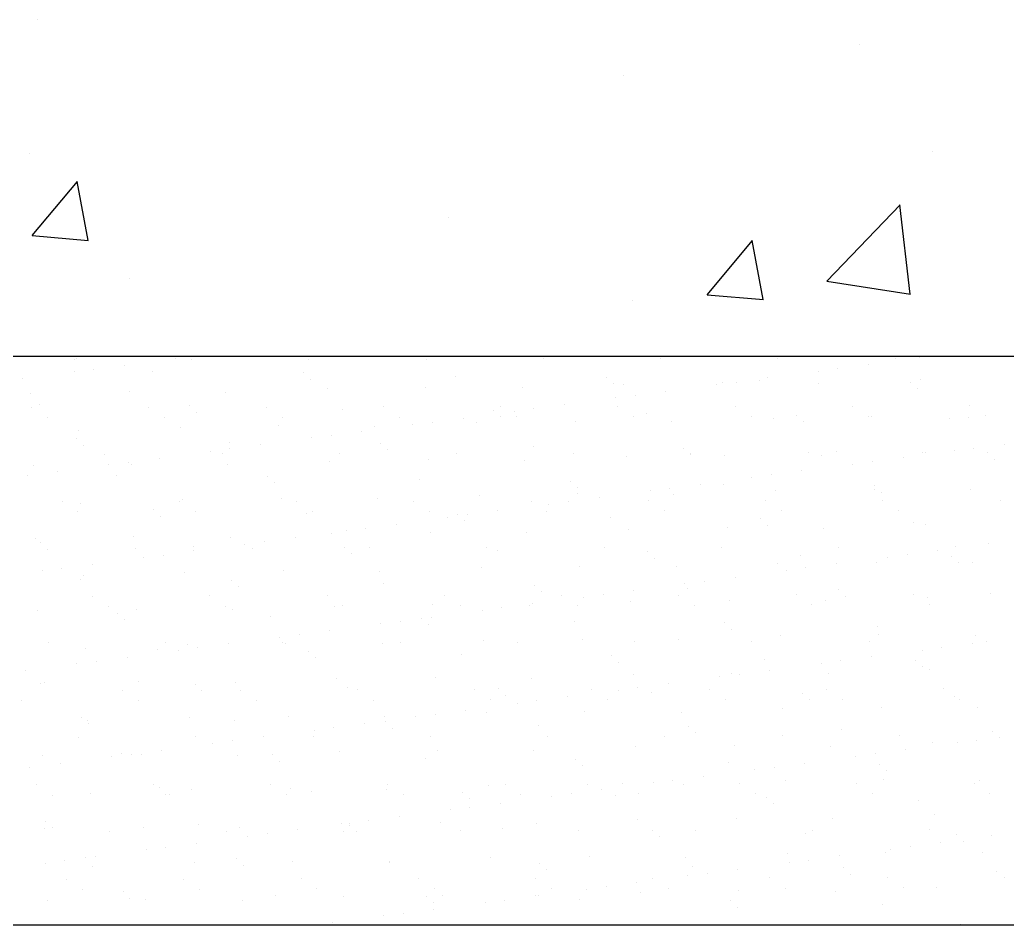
# Model space of a CAD drawing. Header units: metres. Extents: x 516 to 666, y 54 to 108.
# Drawn here: x 596.1239 to 596.3427, y 86.8352 to 87.0359 of the extents above; entities that cross this region are included whole.
import ezdxf

# ---------------------------------------------------------------- set-up
doc = ezdxf.new("R2010")
doc.units = ezdxf.units.M
doc.header["$LTSCALE"] = 30
doc.header["$MEASUREMENT"] = 0
doc.layers.get('0').update_dxf_attribs({"linetype": 'CONTINUOUS'})

msp = doc.modelspace()

# ---------------------------------------------------------------- linework, layer by layer
for p, q in [((596.12774, 87.0359), (596.12774, 87.0359)), ((596.31002, 87.03049), (596.31002, 87.03049)), ((596.25779, 87.02361), (596.25779, 87.02361)), ((596.12604, 87.00627), (596.12604, 87.00627)), ((596.32609, 87.00674), (596.32609, 87.00674)), ((596.12658, 86.98806), (596.13663, 87.00005)), ((596.13901, 86.98698), (596.1366, 87.00005)), ((596.30272, 86.97796), (596.31897, 86.9949)), ((596.32124, 86.97509), (596.31893, 86.9949)), ((596.21898, 86.99205), (596.21898, 86.99205)), ((596.12658, 86.98806), (596.13905, 86.98697)), ((596.27621, 86.97497), (596.28627, 86.98696)), ((596.28865, 86.97388), (596.28623, 86.98696)), ((596.14822, 86.97845), (596.14822, 86.97845)), ((596.30272, 86.97796), (596.32127, 86.97508)), ((596.25958, 86.97374), (596.25958, 86.97374)), ((596.27621, 86.97497), (596.28868, 86.97388)), ((595.9055, 86.96133), (596.98572, 86.96133)), ((596.13596, 86.96055), (596.13596, 86.96055)), ((596.13635, 86.9609), (596.13635, 86.9609)), ((596.15838, 86.96085), (596.15838, 86.96085)), ((596.16195, 86.96059), (596.16195, 86.96059)), ((596.18794, 86.96064), (596.18794, 86.96064)), ((596.21392, 86.96069), (596.21392, 86.96069)), ((596.23991, 86.96073), (596.23991, 86.96073)), ((596.2659, 86.96078), (596.2659, 86.96078)), ((596.29189, 86.96083), (596.29189, 86.96083)), ((596.31787, 86.96088), (596.31787, 86.96088)), ((596.32331, 86.96096), (596.32331, 86.96096)), ((596.13591, 86.95789), (596.13591, 86.95789)), ((596.14026, 86.95847), (596.14026, 86.95847)), ((596.14704, 86.95936), (596.14704, 86.95936)), ((596.15327, 86.95793), (596.15327, 86.95793)), ((596.18666, 86.95764), (596.18666, 86.95764)), ((596.30084, 86.958), (596.30084, 86.958)), ((596.30519, 86.95857), (596.30519, 86.95857)), ((596.31197, 86.95947), (596.31197, 86.95947)), ((596.12458, 86.9564), (596.12458, 86.9564)), ((596.1882, 86.95623), (596.1882, 86.95623)), ((596.22054, 86.95691), (596.22054, 86.95691)), ((596.25394, 86.95662), (596.25394, 86.95662)), ((596.27958, 86.95543), (596.27958, 86.95543)), ((596.28273, 86.95562), (596.28273, 86.95562)), ((596.28782, 86.95588), (596.28782, 86.95588)), ((596.28951, 86.95651), (596.28951, 86.95651)), ((596.32121, 86.95559), (596.32121, 86.95559)), ((596.32347, 86.95614), (596.32347, 86.95614)), ((596.12628, 86.95318), (596.12628, 86.95318)), ((596.14813, 86.95345), (596.14813, 86.95345)), ((596.16947, 86.95335), (596.16947, 86.95335)), ((596.19201, 86.95416), (596.19201, 86.95416)), ((596.21386, 86.95444), (596.21386, 86.95444)), ((596.2352, 86.95434), (596.2352, 86.95434)), ((596.25547, 86.95521), (596.25547, 86.95521)), ((596.25774, 86.95515), (596.25774, 86.95515)), ((596.26705, 86.95355), (596.26705, 86.95355)), ((596.27838, 86.95504), (596.27838, 86.95504)), ((596.30093, 86.95533), (596.30093, 86.95533)), ((596.32275, 86.95418), (596.32275, 86.95418)), ((596.25592, 86.95209), (596.25592, 86.95209)), ((596.26026, 86.95266), (596.26026, 86.95266)), ((596.12652, 86.94996), (596.12652, 86.94996)), ((596.12818, 86.95061), (596.12818, 86.95061)), ((596.1525, 86.95001), (596.1525, 86.95001)), ((596.16158, 86.95032), (596.16158, 86.95032)), ((596.16311, 86.94891), (596.16311, 86.94891)), ((596.17849, 86.95006), (596.17849, 86.95006)), ((596.19546, 86.94958), (596.19546, 86.94958)), ((596.20448, 86.9501), (596.20448, 86.9501)), ((596.22885, 86.94929), (596.22885, 86.94929)), ((596.23046, 86.95015), (596.23046, 86.95015)), ((596.23346, 86.94913), (596.23346, 86.94913)), ((596.2378, 86.9497), (596.2378, 86.9497)), ((596.24459, 86.95059), (596.24459, 86.95059)), ((596.25645, 86.9502), (596.25645, 86.9502)), ((596.28244, 86.95024), (596.28244, 86.95024)), ((596.30842, 86.95029), (596.30842, 86.95029)), ((596.33441, 86.95034), (596.33441, 86.95034)), ((596.13004, 86.94772), (596.13004, 86.94772)), ((596.15602, 86.94777), (596.15602, 86.94777)), ((596.18201, 86.94781), (596.18201, 86.94781)), ((596.208, 86.94786), (596.208, 86.94786)), ((596.21534, 86.94674), (596.21534, 86.94674)), ((596.22212, 86.94764), (596.22212, 86.94764)), ((596.22514, 86.94662), (596.22514, 86.94662)), ((596.23039, 86.94789), (596.23039, 86.94789)), ((596.23398, 86.94791), (596.23398, 86.94791)), ((596.24698, 86.9469), (596.24698, 86.9469)), ((596.25997, 86.94796), (596.25997, 86.94796)), ((596.26273, 86.94856), (596.26273, 86.94856)), ((596.26833, 86.94679), (596.26833, 86.94679)), ((596.28596, 86.948), (596.28596, 86.948)), ((596.29087, 86.94761), (596.29087, 86.94761)), ((596.29613, 86.94827), (596.29613, 86.94827)), ((596.29766, 86.94686), (596.29766, 86.94686)), ((596.31194, 86.94805), (596.31194, 86.94805)), ((596.31271, 86.94788), (596.31271, 86.94788)), ((596.33001, 86.94753), (596.33001, 86.94753)), ((596.33406, 86.94778), (596.33406, 86.94778)), ((596.33793, 86.9481), (596.33793, 86.9481)), ((596.13687, 86.94482), (596.13687, 86.94482)), ((596.15941, 86.94563), (596.15941, 86.94563)), ((596.18125, 86.94591), (596.18125, 86.94591)), ((596.19966, 86.94468), (596.19966, 86.94468)), ((596.2026, 86.94581), (596.2026, 86.94581)), ((596.211, 86.94617), (596.211, 86.94617)), ((596.13649, 86.943), (596.13649, 86.943)), ((596.17037, 86.94226), (596.17037, 86.94226)), ((596.18853, 86.94322), (596.18853, 86.94322)), ((596.19288, 86.94379), (596.19288, 86.94379)), ((596.13803, 86.94159), (596.13803, 86.94159)), ((596.16607, 86.94026), (596.16607, 86.94026)), ((596.17041, 86.94083), (596.17041, 86.94083)), ((596.1772, 86.94172), (596.1772, 86.94172)), ((596.20376, 86.94197), (596.20376, 86.94197)), ((596.2053, 86.94056), (596.2053, 86.94056)), ((596.23765, 86.94123), (596.23765, 86.94123)), ((596.27104, 86.94095), (596.27104, 86.94095)), ((596.30492, 86.94021), (596.30492, 86.94021)), ((596.32399, 86.94006), (596.32399, 86.94006)), ((596.331, 86.94037), (596.331, 86.94037)), ((596.33534, 86.94094), (596.33534, 86.94094)), ((596.34213, 86.94183), (596.34213, 86.94183)), ((596.1427, 86.93965), (596.1427, 86.93965)), ((596.14795, 86.93787), (596.14795, 86.93787)), ((596.15474, 86.93877), (596.15474, 86.93877)), ((596.16869, 86.9397), (596.16869, 86.9397)), ((596.19254, 86.93808), (596.19254, 86.93808)), ((596.19468, 86.93974), (596.19468, 86.93974)), ((596.21438, 86.93836), (596.21438, 86.93836)), ((596.22066, 86.93979), (596.22066, 86.93979)), ((596.23573, 86.93826), (596.23573, 86.93826)), ((596.24665, 86.93984), (596.24665, 86.93984)), ((596.25827, 86.93907), (596.25827, 86.93907)), ((596.27258, 86.93954), (596.27258, 86.93954)), ((596.27264, 86.93988), (596.27264, 86.93988)), ((596.28011, 86.93935), (596.28011, 86.93935)), ((596.29862, 86.93993), (596.29862, 86.93993)), ((596.30146, 86.93925), (596.30146, 86.93925)), ((596.31288, 86.93798), (596.31288, 86.93798)), ((596.31967, 86.93887), (596.31967, 86.93887)), ((596.32461, 86.93998), (596.32461, 86.93998)), ((596.33831, 86.93992), (596.33831, 86.93992)), ((596.33985, 86.93851), (596.33985, 86.93851)), ((596.12681, 86.9371), (596.12681, 86.9371)), ((596.13227, 86.93581), (596.13227, 86.93581)), ((596.14361, 86.9373), (596.14361, 86.9373)), ((596.14865, 86.93737), (596.14865, 86.93737)), ((596.17, 86.93727), (596.17, 86.93727)), ((596.2972, 86.93592), (596.2972, 86.93592)), ((596.30854, 86.93741), (596.30854, 86.93741)), ((596.12549, 86.93492), (596.12549, 86.93492)), ((596.14529, 86.93493), (596.14529, 86.93493)), ((596.17868, 86.93465), (596.17868, 86.93465)), ((596.21256, 86.93391), (596.21256, 86.93391)), ((596.24595, 86.93362), (596.24595, 86.93362)), ((596.28608, 86.93445), (596.28608, 86.93445)), ((596.29042, 86.93502), (596.29042, 86.93502)), ((596.18022, 86.93324), (596.18022, 86.93324)), ((596.24749, 86.93221), (596.24749, 86.93221)), ((596.26361, 86.93149), (596.26361, 86.93149)), ((596.26796, 86.93207), (596.26796, 86.93207)), ((596.27474, 86.93296), (596.27474, 86.93296)), ((596.27984, 86.93288), (596.27984, 86.93288)), ((596.29139, 86.93153), (596.29139, 86.93153)), ((596.31323, 86.9326), (596.31323, 86.9326)), ((596.31324, 86.93181), (596.31324, 86.93181)), ((596.33458, 86.9317), (596.33458, 86.9317)), ((596.15924, 86.92911), (596.15924, 86.92911)), ((596.15994, 86.92955), (596.15994, 86.92955)), ((596.18178, 86.92983), (596.18178, 86.92983)), ((596.18523, 86.92916), (596.18523, 86.92916)), ((596.20313, 86.92973), (596.20313, 86.92973)), ((596.21122, 86.92921), (596.21122, 86.92921)), ((596.22566, 86.93054), (596.22566, 86.93054)), ((596.2372, 86.92925), (596.2372, 86.92925)), ((596.2455, 86.92911), (596.2455, 86.92911)), ((596.24751, 86.93082), (596.24751, 86.93082)), ((596.25228, 86.93), (596.25228, 86.93)), ((596.26319, 86.9293), (596.26319, 86.9293)), ((596.26885, 86.93072), (596.26885, 86.93072)), ((596.28918, 86.92935), (596.28918, 86.92935)), ((596.31477, 86.93119), (596.31477, 86.93119)), ((596.31516, 86.9294), (596.31516, 86.9294)), ((596.34115, 86.92944), (596.34115, 86.92944)), ((596.13326, 86.92907), (596.13326, 86.92907)), ((596.1374, 86.92874), (596.1374, 86.92874)), ((596.15359, 86.92732), (596.15359, 86.92732)), ((596.18875, 86.92692), (596.18875, 86.92692)), ((596.21474, 86.92696), (596.21474, 86.92696)), ((596.22982, 86.92704), (596.22982, 86.92704)), ((596.24072, 86.92701), (596.24072, 86.92701)), ((596.24115, 86.92854), (596.24115, 86.92854)), ((596.26671, 86.92706), (596.26671, 86.92706)), ((596.2927, 86.92711), (596.2927, 86.92711)), ((596.31868, 86.92715), (596.31868, 86.92715)), ((596.13677, 86.92682), (596.13677, 86.92682)), ((596.15513, 86.92591), (596.15513, 86.92591)), ((596.16276, 86.92687), (596.16276, 86.92687)), ((596.18748, 86.92658), (596.18748, 86.92658)), ((596.21869, 86.92558), (596.21869, 86.92558)), ((596.22087, 86.9263), (596.22087, 86.9263)), ((596.22241, 86.92489), (596.22241, 86.92489)), ((596.22303, 86.92615), (596.22303, 86.92615)), ((596.25475, 86.92556), (596.25475, 86.92556)), ((596.28814, 86.92527), (596.28814, 86.92527)), ((596.19623, 86.92262), (596.19623, 86.92262)), ((596.20057, 86.92319), (596.20057, 86.92319)), ((596.20735, 86.92409), (596.20735, 86.92409)), ((596.25879, 86.92299), (596.25879, 86.92299)), ((596.28063, 86.92327), (596.28063, 86.92327)), ((596.28968, 86.92386), (596.28968, 86.92386)), ((596.30198, 86.92317), (596.30198, 86.92317)), ((596.32203, 86.92454), (596.32203, 86.92454)), ((596.32452, 86.92398), (596.32452, 86.92398)), ((596.12733, 86.92102), (596.12733, 86.92102)), ((596.14918, 86.9213), (596.14918, 86.9213)), ((596.17052, 86.92119), (596.17052, 86.92119)), ((596.18489, 86.92113), (596.18489, 86.92113)), ((596.19306, 86.92201), (596.19306, 86.92201)), ((596.21491, 86.92228), (596.21491, 86.92228)), ((596.23625, 86.92218), (596.23625, 86.92218)), ((596.12851, 86.92), (596.12851, 86.92)), ((596.13005, 86.91859), (596.13005, 86.91859)), ((596.14944, 86.91875), (596.14944, 86.91875)), ((596.16239, 86.91926), (596.16239, 86.91926)), ((596.16243, 86.91817), (596.16243, 86.91817)), ((596.17376, 86.91967), (596.17376, 86.91967)), ((596.17543, 86.9188), (596.17543, 86.9188)), ((596.17811, 86.92024), (596.17811, 86.92024)), ((596.19578, 86.91897), (596.19578, 86.91897)), ((596.20142, 86.91885), (596.20142, 86.91885)), ((596.2274, 86.91889), (596.2274, 86.91889)), ((596.22967, 86.91824), (596.22967, 86.91824)), ((596.25339, 86.91894), (596.25339, 86.91894)), ((596.27938, 86.91899), (596.27938, 86.91899)), ((596.30536, 86.91904), (596.30536, 86.91904)), ((596.32736, 86.91828), (596.32736, 86.91828)), ((596.33135, 86.91908), (596.33135, 86.91908)), ((596.33869, 86.91977), (596.33869, 86.91977)), ((596.1513, 86.91671), (596.1513, 86.91671)), ((596.15565, 86.91728), (596.15565, 86.91728)), ((596.19732, 86.91756), (596.19732, 86.91756)), ((596.26306, 86.91795), (596.26306, 86.91795)), ((596.2646, 86.91654), (596.2646, 86.91654)), ((596.29694, 86.91721), (596.29694, 86.91721)), ((596.31623, 86.91682), (596.31623, 86.91682)), ((596.32058, 86.91739), (596.32058, 86.91739)), ((596.33033, 86.91692), (596.33033, 86.91692)), ((596.13318, 86.91432), (596.13318, 86.91432)), ((596.13997, 86.91522), (596.13997, 86.91522)), ((596.22619, 86.91446), (596.22619, 86.91446)), ((596.24803, 86.91474), (596.24803, 86.91474)), ((596.26938, 86.91464), (596.26938, 86.91464)), ((596.29192, 86.91545), (596.29192, 86.91545)), ((596.29377, 86.91386), (596.29377, 86.91386)), ((596.29811, 86.91443), (596.29811, 86.91443)), ((596.3049, 86.91532), (596.3049, 86.91532)), ((596.31376, 86.91573), (596.31376, 86.91573)), ((596.33187, 86.91552), (596.33187, 86.91552)), ((596.33511, 86.91562), (596.33511, 86.91562)), ((596.12884, 86.91375), (596.12884, 86.91375)), ((596.13731, 86.91194), (596.13731, 86.91194)), ((596.13792, 86.91266), (596.13792, 86.91266)), ((596.16046, 86.91347), (596.16046, 86.91347)), ((596.1707, 86.91165), (596.1707, 86.91165)), ((596.18231, 86.91375), (596.18231, 86.91375)), ((596.20365, 86.91365), (596.20365, 86.91365)), ((596.28244, 86.91237), (596.28244, 86.91237)), ((596.17224, 86.91024), (596.17224, 86.91024)), ((596.20458, 86.91091), (596.20458, 86.91091)), ((596.23797, 86.91063), (596.23797, 86.91063)), ((596.25997, 86.90941), (596.25997, 86.90941)), ((596.27131, 86.9109), (596.27131, 86.9109)), ((596.27186, 86.90989), (596.27186, 86.90989)), ((596.27565, 86.91147), (596.27565, 86.91147)), ((596.30525, 86.9096), (596.30525, 86.9096)), ((596.14, 86.90817), (596.14, 86.90817)), ((596.16598, 86.90822), (596.16598, 86.90822)), ((596.19197, 86.90826), (596.19197, 86.90826)), ((596.21796, 86.90831), (596.21796, 86.90831)), ((596.23951, 86.90922), (596.23951, 86.90922)), ((596.24394, 86.90836), (596.24394, 86.90836)), ((596.24885, 86.90794), (596.24885, 86.90794)), ((596.25319, 86.90852), (596.25319, 86.90852)), ((596.26993, 86.9084), (596.26993, 86.9084)), ((596.29592, 86.90845), (596.29592, 86.90845)), ((596.30679, 86.90819), (596.30679, 86.90819)), ((596.3219, 86.9085), (596.3219, 86.9085)), ((596.32505, 86.9079), (596.32505, 86.9079)), ((596.33913, 86.90886), (596.33913, 86.90886)), ((596.14351, 86.90593), (596.14351, 86.90593)), ((596.1497, 86.90522), (596.1497, 86.90522)), ((596.1695, 86.90597), (596.1695, 86.90597)), ((596.17105, 86.90511), (596.17105, 86.90511)), ((596.19359, 86.90593), (596.19359, 86.90593)), ((596.19549, 86.90602), (596.19549, 86.90602)), ((596.21543, 86.90621), (596.21543, 86.90621)), ((596.22147, 86.90607), (596.22147, 86.90607)), ((596.23073, 86.90556), (596.23073, 86.90556)), ((596.23678, 86.9061), (596.23678, 86.9061)), ((596.23751, 86.90645), (596.23751, 86.90645)), ((596.24746, 86.90612), (596.24746, 86.90612)), ((596.25932, 86.90691), (596.25932, 86.90691)), ((596.27345, 86.90616), (596.27345, 86.90616)), ((596.28116, 86.90719), (596.28116, 86.90719)), ((596.29944, 86.90621), (596.29944, 86.90621)), ((596.30251, 86.90709), (596.30251, 86.90709)), ((596.32542, 86.90626), (596.32542, 86.90626)), ((596.12786, 86.90494), (596.12786, 86.90494)), ((596.14561, 86.90433), (596.14561, 86.90433)), ((596.14715, 86.90292), (596.14715, 86.90292)), ((596.1795, 86.90359), (596.1795, 86.90359)), ((596.21289, 86.9033), (596.21289, 86.9033)), ((596.21505, 86.90349), (596.21505, 86.90349)), ((596.22638, 86.90499), (596.22638, 86.90499)), ((596.20392, 86.90203), (596.20392, 86.90203)), ((596.20826, 86.9026), (596.20826, 86.9026)), ((596.21442, 86.90189), (596.21442, 86.90189)), ((596.24677, 86.90256), (596.24677, 86.90256)), ((596.28016, 86.90228), (596.28016, 86.90228)), ((596.2817, 86.90087), (596.2817, 86.90087)), ((596.31404, 86.90154), (596.31404, 86.90154)), ((596.18146, 86.89907), (596.18146, 86.89907)), ((596.1858, 86.89964), (596.1858, 86.89964)), ((596.19259, 86.90054), (596.19259, 86.90054)), ((596.24856, 86.89866), (596.24856, 86.89866)), ((596.26991, 86.89856), (596.26991, 86.89856)), ((596.29244, 86.89937), (596.29244, 86.89937)), ((596.31429, 86.89965), (596.31429, 86.89965)), ((596.33563, 86.89955), (596.33563, 86.89955)), ((596.1302, 86.89781), (596.1302, 86.89781)), ((596.13845, 86.89658), (596.13845, 86.89658)), ((596.15441, 86.89626), (596.15441, 86.89626)), ((596.15618, 86.89786), (596.15618, 86.89786)), ((596.16099, 86.89739), (596.16099, 86.89739)), ((596.16334, 86.89669), (596.16334, 86.89669)), ((596.17012, 86.89758), (596.17012, 86.89758)), ((596.18217, 86.8979), (596.18217, 86.8979)), ((596.18283, 86.89767), (596.18283, 86.89767)), ((596.20418, 86.89757), (596.20418, 86.89757)), ((596.20816, 86.89795), (596.20816, 86.89795)), ((596.22672, 86.89838), (596.22672, 86.89838)), ((596.23414, 86.898), (596.23414, 86.898)), ((596.26013, 86.89805), (596.26013, 86.89805)), ((596.28612, 86.89809), (596.28612, 86.89809)), ((596.3121, 86.89814), (596.3121, 86.89814)), ((596.32827, 86.89679), (596.32827, 86.89679)), ((596.33505, 86.89769), (596.33505, 86.89769)), ((596.33809, 86.89819), (596.33809, 86.89819)), ((596.14766, 86.89462), (596.14766, 86.89462)), ((596.159, 86.89611), (596.159, 86.89611)), ((596.1878, 86.89598), (596.1878, 86.89598)), ((596.18934, 86.89457), (596.18934, 86.89457)), ((596.22168, 86.89524), (596.22168, 86.89524)), ((596.25508, 86.89495), (596.25508, 86.89495)), ((596.28896, 86.89421), (596.28896, 86.89421)), ((596.31259, 86.89473), (596.31259, 86.89473)), ((596.32393, 86.89622), (596.32393, 86.89622)), ((596.13653, 86.89316), (596.13653, 86.89316)), ((596.14088, 86.89373), (596.14088, 86.89373)), ((596.25661, 86.89354), (596.25661, 86.89354)), ((596.30146, 86.89327), (596.30146, 86.89327)), ((596.30581, 86.89384), (596.30581, 86.89384)), ((596.32235, 86.89393), (596.32235, 86.89393)), ((596.32389, 86.89252), (596.32389, 86.89252)), ((596.1252, 86.89167), (596.1252, 86.89167)), ((596.19411, 86.88985), (596.19411, 86.88985)), ((596.21596, 86.89013), (596.21596, 86.89013)), ((596.2373, 86.89002), (596.2373, 86.89002)), ((596.25984, 86.89084), (596.25984, 86.89084)), ((596.279, 86.89031), (596.279, 86.89031)), ((596.28169, 86.89111), (596.28169, 86.89111)), ((596.28335, 86.89088), (596.28335, 86.89088)), ((596.29013, 86.89177), (596.29013, 86.89177)), ((596.30303, 86.89101), (596.30303, 86.89101)), ((596.32557, 86.89182), (596.32557, 86.89182)), ((596.12839, 86.88886), (596.12839, 86.88886)), ((596.12932, 86.88894), (596.12932, 86.88894)), ((596.15023, 86.88914), (596.15023, 86.88914)), ((596.16272, 86.88865), (596.16272, 86.88865)), ((596.17158, 86.88904), (596.17158, 86.88904)), ((596.1966, 86.88792), (596.1966, 86.88792)), ((596.22999, 86.88763), (596.22999, 86.88763)), ((596.26088, 86.88792), (596.26088, 86.88792)), ((596.26767, 86.88882), (596.26767, 86.88882)), ((596.27667, 86.88751), (596.27667, 86.88751)), ((596.30266, 86.88756), (596.30266, 86.88756)), ((596.32864, 86.8876), (596.32864, 86.8876)), ((596.14673, 86.88727), (596.14673, 86.88727)), ((596.16425, 86.88724), (596.16425, 86.88724)), ((596.17272, 86.88732), (596.17272, 86.88732)), ((596.19871, 86.88737), (596.19871, 86.88737)), ((596.2247, 86.88741), (596.2247, 86.88741)), ((596.23153, 86.88622), (596.23153, 86.88622)), ((596.2452, 86.88586), (596.2452, 86.88586)), ((596.25068, 86.88746), (596.25068, 86.88746)), ((596.25654, 86.88735), (596.25654, 86.88735)), ((596.26387, 86.88689), (596.26387, 86.88689)), ((596.29727, 86.8866), (596.29727, 86.8866)), ((596.30617, 86.88531), (596.30617, 86.88531)), ((596.33115, 86.88587), (596.33115, 86.88587)), ((596.33216, 86.88536), (596.33216, 86.88536)), ((596.12427, 86.88498), (596.12427, 86.88498)), ((596.15025, 86.88503), (596.15025, 86.88503)), ((596.17624, 86.88508), (596.17624, 86.88508)), ((596.20223, 86.88513), (596.20223, 86.88513)), ((596.22821, 86.88517), (596.22821, 86.88517)), ((596.23408, 86.88439), (596.23408, 86.88439)), ((596.23842, 86.88497), (596.23842, 86.88497)), ((596.2542, 86.88522), (596.2542, 86.88522)), ((596.28019, 86.88527), (596.28019, 86.88527)), ((596.29297, 86.88329), (596.29297, 86.88329)), ((596.2988, 86.88519), (596.2988, 86.88519)), ((596.31481, 86.88357), (596.31481, 86.88357)), ((596.33616, 86.88347), (596.33616, 86.88347)), ((596.13763, 86.88133), (596.13763, 86.88133)), ((596.16151, 86.88131), (596.16151, 86.88131)), ((596.18336, 86.88159), (596.18336, 86.88159)), ((596.2047, 86.88149), (596.2047, 86.88149)), ((596.21161, 86.88144), (596.21161, 86.88144)), ((596.21596, 86.88201), (596.21596, 86.88201)), ((596.22274, 86.8829), (596.22274, 86.8829)), ((596.22724, 86.8823), (596.22724, 86.8823)), ((596.24908, 86.88258), (596.24908, 86.88258)), ((596.27043, 86.88248), (596.27043, 86.88248)), ((596.13897, 86.8805), (596.13897, 86.8805)), ((596.13917, 86.87992), (596.13917, 86.87992)), ((596.17151, 86.88059), (596.17151, 86.88059)), ((596.1935, 86.87905), (596.1935, 86.87905)), ((596.20028, 86.87994), (596.20028, 86.87994)), ((596.20491, 86.8803), (596.20491, 86.8803)), ((596.20644, 86.8789), (596.20644, 86.8789)), ((596.23879, 86.87957), (596.23879, 86.87957)), ((596.27218, 86.87928), (596.27218, 86.87928)), ((596.13694, 86.87691), (596.13694, 86.87691)), ((596.16292, 86.87696), (596.16292, 86.87696)), ((596.17782, 86.87699), (596.17782, 86.87699)), ((596.18891, 86.87701), (596.18891, 86.87701)), ((596.18915, 86.87848), (596.18915, 86.87848)), ((596.2149, 86.87705), (596.2149, 86.87705)), ((596.24088, 86.8771), (596.24088, 86.8771)), ((596.26687, 86.87715), (596.26687, 86.87715)), ((596.27372, 86.87787), (596.27372, 86.87787)), ((596.29286, 86.8772), (596.29286, 86.8772)), ((596.30606, 86.87854), (596.30606, 86.87854)), ((596.31884, 86.87724), (596.31884, 86.87724)), ((596.33945, 86.87826), (596.33945, 86.87826)), ((596.34099, 86.87685), (596.34099, 86.87685)), ((596.16669, 86.87552), (596.16669, 86.87552)), ((596.17103, 86.87609), (596.17103, 86.87609)), ((596.26037, 86.87476), (596.26037, 86.87476)), ((596.28221, 86.87504), (596.28221, 86.87504)), ((596.30356, 86.87493), (596.30356, 86.87493)), ((596.3261, 86.87575), (596.3261, 86.87575)), ((596.33162, 86.87563), (596.33162, 86.87563)), ((596.33596, 86.8762), (596.33596, 86.8762)), ((596.12891, 86.87278), (596.12891, 86.87278)), ((596.14423, 86.87256), (596.14423, 86.87256)), ((596.14643, 86.87327), (596.14643, 86.87327)), ((596.14857, 86.87314), (596.14857, 86.87314)), ((596.15076, 86.87306), (596.15076, 86.87306)), ((596.15536, 86.87403), (596.15536, 86.87403)), ((596.1721, 86.87296), (596.1721, 86.87296)), ((596.17982, 86.87298), (596.17982, 86.87298)), ((596.19464, 86.87377), (596.19464, 86.87377)), ((596.2137, 86.87224), (596.2137, 86.87224)), ((596.21648, 86.87405), (596.21648, 86.87405)), ((596.23783, 86.87394), (596.23783, 86.87394)), ((596.30916, 86.87267), (596.30916, 86.87267)), ((596.3135, 86.87324), (596.3135, 86.87324)), ((596.32029, 86.87414), (596.32029, 86.87414)), ((596.12611, 86.87018), (596.12611, 86.87018)), ((596.13289, 86.87107), (596.13289, 86.87107)), ((596.18136, 86.87157), (596.18136, 86.87157)), ((596.24709, 86.87196), (596.24709, 86.87196)), ((596.24863, 86.87055), (596.24863, 86.87055)), ((596.28098, 86.87122), (596.28098, 86.87122)), ((596.29104, 86.87029), (596.29104, 86.87029)), ((596.29782, 86.87118), (596.29782, 86.87118)), ((596.31437, 86.87093), (596.31437, 86.87093)), ((596.27536, 86.86822), (596.27536, 86.86822)), ((596.2867, 86.86972), (596.2867, 86.86972)), ((596.31591, 86.86952), (596.31591, 86.86952)), ((596.12749, 86.86633), (596.12749, 86.86633)), ((596.15347, 86.86638), (596.15347, 86.86638)), ((596.15473, 86.86566), (596.15473, 86.86566)), ((596.17946, 86.86642), (596.17946, 86.86642)), ((596.20545, 86.86647), (596.20545, 86.86647)), ((596.22777, 86.86622), (596.22777, 86.86622)), ((596.23143, 86.86652), (596.23143, 86.86652)), ((596.24961, 86.8665), (596.24961, 86.8665)), ((596.25742, 86.86657), (596.25742, 86.86657)), ((596.26423, 86.86676), (596.26423, 86.86676)), ((596.26858, 86.86733), (596.26858, 86.86733)), ((596.27096, 86.8664), (596.27096, 86.8664)), ((596.28341, 86.86661), (596.28341, 86.86661)), ((596.2935, 86.86721), (596.2935, 86.86721)), ((596.3094, 86.86666), (596.3094, 86.86666)), ((596.31534, 86.86749), (596.31534, 86.86749)), ((596.33538, 86.86671), (596.33538, 86.86671)), ((596.33669, 86.86739), (596.33669, 86.86739)), ((596.13101, 86.86409), (596.13101, 86.86409)), ((596.1395, 86.86442), (596.1395, 86.86442)), ((596.15627, 86.86425), (596.15627, 86.86425)), ((596.15699, 86.86413), (596.15699, 86.86413)), ((596.16204, 86.86524), (596.16204, 86.86524)), ((596.18298, 86.86418), (596.18298, 86.86418)), ((596.18388, 86.86551), (596.18388, 86.86551)), ((596.18862, 86.86492), (596.18862, 86.86492)), ((596.20523, 86.86541), (596.20523, 86.86541)), ((596.20897, 86.86423), (596.20897, 86.86423)), ((596.22201, 86.86463), (596.22201, 86.86463)), ((596.23495, 86.86428), (596.23495, 86.86428)), ((596.24177, 86.8638), (596.24177, 86.8638)), ((596.24611, 86.86437), (596.24611, 86.86437)), ((596.2529, 86.86527), (596.2529, 86.86527)), ((596.25589, 86.86389), (596.25589, 86.86389)), ((596.26094, 86.86432), (596.26094, 86.86432)), ((596.28693, 86.86437), (596.28693, 86.86437)), ((596.28928, 86.86361), (596.28928, 86.86361)), ((596.31291, 86.86442), (596.31291, 86.86442)), ((596.3389, 86.86447), (596.3389, 86.86447)), ((596.22355, 86.86322), (596.22355, 86.86322)), ((596.22365, 86.86142), (596.22365, 86.86142)), ((596.23044, 86.86231), (596.23044, 86.86231)), ((596.29082, 86.8622), (596.29082, 86.8622)), ((596.32317, 86.86287), (596.32317, 86.86287)), ((596.20797, 86.85935), (596.20797, 86.85935)), ((596.21931, 86.86084), (596.21931, 86.86084)), ((596.32662, 86.85967), (596.32662, 86.85967)), ((596.12965, 86.85833), (596.12965, 86.85833)), ((596.13119, 86.85692), (596.13119, 86.85692)), ((596.15128, 86.85698), (596.15128, 86.85698)), ((596.16353, 86.85759), (596.16353, 86.85759)), ((596.17263, 86.85688), (596.17263, 86.85688)), ((596.19517, 86.85769), (596.19517, 86.85769)), ((596.19685, 86.85789), (596.19685, 86.85789)), ((596.19692, 86.85731), (596.19692, 86.85731)), ((596.20119, 86.85846), (596.20119, 86.85846)), ((596.21701, 86.85797), (596.21701, 86.85797)), ((596.23836, 86.85787), (596.23836, 86.85787)), ((596.26089, 86.85868), (596.26089, 86.85868)), ((596.28274, 86.85896), (596.28274, 86.85896)), ((596.30408, 86.85885), (596.30408, 86.85885)), ((596.12944, 86.8567), (596.12944, 86.8567)), ((596.14367, 86.85602), (596.14367, 86.85602)), ((596.16966, 86.85606), (596.16966, 86.85606)), ((596.17438, 86.85493), (596.17438, 86.85493)), ((596.17873, 86.8555), (596.17873, 86.8555)), ((596.18551, 86.85639), (596.18551, 86.85639)), ((596.19565, 86.85611), (596.19565, 86.85611)), ((596.19846, 86.8559), (596.19846, 86.8559)), ((596.22164, 86.85616), (596.22164, 86.85616)), ((596.23081, 86.85657), (596.23081, 86.85657)), ((596.24762, 86.85621), (596.24762, 86.85621)), ((596.2642, 86.85628), (596.2642, 86.85628)), ((596.26574, 86.85487), (596.26574, 86.85487)), ((596.27361, 86.85625), (596.27361, 86.85625)), ((596.29808, 86.85555), (596.29808, 86.85555)), ((596.2996, 86.8563), (596.2996, 86.8563)), ((596.32558, 86.85635), (596.32558, 86.85635)), ((596.33147, 86.85526), (596.33147, 86.85526)), ((596.33931, 86.85504), (596.33931, 86.85504)), ((596.15627, 86.85254), (596.15627, 86.85254)), ((596.16305, 86.85344), (596.16305, 86.85344)), ((596.3212, 86.85265), (596.3212, 86.85265)), ((596.32798, 86.85354), (596.32798, 86.85354)), ((596.33301, 86.85385), (596.33301, 86.85385)), ((596.14059, 86.85048), (596.14059, 86.85048)), ((596.15192, 86.85197), (596.15192, 86.85197)), ((596.25014, 86.85042), (596.25014, 86.85042)), ((596.27148, 86.85032), (596.27148, 86.85032)), ((596.29402, 86.85113), (596.29402, 86.85113)), ((596.30552, 86.85059), (596.30552, 86.85059)), ((596.31586, 86.85141), (596.31586, 86.85141)), ((596.31685, 86.85208), (596.31685, 86.85208)), ((596.33721, 86.85131), (596.33721, 86.85131)), ((596.12946, 86.84901), (596.12946, 86.84901)), ((596.1338, 86.84959), (596.1338, 86.84959)), ((596.13845, 86.85027), (596.13845, 86.85027)), ((596.14003, 86.84834), (596.14003, 86.84834)), ((596.16256, 86.84916), (596.16256, 86.84916)), ((596.17184, 86.84998), (596.17184, 86.84998)), ((596.17338, 86.84857), (596.17338, 86.84857)), ((596.18441, 86.84943), (596.18441, 86.84943)), ((596.20572, 86.84925), (596.20572, 86.84925)), ((596.20575, 86.84933), (596.20575, 86.84933)), ((596.22829, 86.85014), (596.22829, 86.85014)), ((596.23911, 86.84896), (596.23911, 86.84896)), ((596.273, 86.84822), (596.273, 86.84822)), ((596.29439, 86.84912), (596.29439, 86.84912)), ((596.29873, 86.84969), (596.29873, 86.84969)), ((596.24065, 86.84755), (596.24065, 86.84755)), ((596.27193, 86.84616), (596.27193, 86.84616)), ((596.27627, 86.84674), (596.27627, 86.84674)), ((596.28305, 86.84763), (596.28305, 86.84763)), ((596.30639, 86.84793), (596.30639, 86.84793)), ((596.30793, 86.84653), (596.30793, 86.84653)), ((596.34027, 86.8472), (596.34027, 86.8472)), ((596.13423, 86.84543), (596.13423, 86.84543)), ((596.16021, 86.84548), (596.16021, 86.84548)), ((596.1862, 86.84553), (596.1862, 86.84553)), ((596.21219, 86.84557), (596.21219, 86.84557)), ((596.23817, 86.84562), (596.23817, 86.84562)), ((596.25381, 86.84378), (596.25381, 86.84378)), ((596.26059, 86.84467), (596.26059, 86.84467)), ((596.26416, 86.84567), (596.26416, 86.84567)), ((596.29015, 86.84572), (596.29015, 86.84572)), ((596.31613, 86.84576), (596.31613, 86.84576)), ((596.34212, 86.84581), (596.34212, 86.84581)), ((596.13775, 86.84319), (596.13775, 86.84319)), ((596.14675, 86.84266), (596.14675, 86.84266)), ((596.16373, 86.84324), (596.16373, 86.84324)), ((596.18064, 86.84192), (596.18064, 86.84192)), ((596.18972, 86.84329), (596.18972, 86.84329)), ((596.19569, 86.84161), (596.19569, 86.84161)), ((596.21403, 86.84164), (596.21403, 86.84164)), ((596.21571, 86.84333), (596.21571, 86.84333)), ((596.21753, 86.84189), (596.21753, 86.84189)), ((596.23813, 86.84172), (596.23813, 86.84172)), ((596.23888, 86.84179), (596.23888, 86.84179)), ((596.24169, 86.84338), (596.24169, 86.84338)), ((596.24946, 86.84321), (596.24946, 86.84321)), ((596.26142, 86.8426), (596.26142, 86.8426)), ((596.26768, 86.84343), (596.26768, 86.84343)), ((596.28326, 86.84288), (596.28326, 86.84288)), ((596.29367, 86.84347), (596.29367, 86.84347)), ((596.30461, 86.84278), (596.30461, 86.84278)), ((596.31965, 86.84352), (596.31965, 86.84352)), ((596.32715, 86.84359), (596.32715, 86.84359)), ((596.12996, 86.84062), (596.12996, 86.84062)), ((596.14829, 86.84125), (596.14829, 86.84125)), ((596.15181, 86.8409), (596.15181, 86.8409)), ((596.17315, 86.8408), (596.17315, 86.8408)), ((596.21557, 86.84023), (596.21557, 86.84023)), ((596.227, 86.84025), (596.227, 86.84025)), ((596.23135, 86.84082), (596.23135, 86.84082)), ((596.24791, 86.8409), (596.24791, 86.8409)), ((596.2813, 86.84061), (596.2813, 86.84061)), ((596.31519, 86.83987), (596.31519, 86.83987)), ((596.20454, 86.83729), (596.20454, 86.83729)), ((596.20888, 86.83787), (596.20888, 86.83787)), ((596.21567, 86.83876), (596.21567, 86.83876)), ((596.28284, 86.8392), (596.28284, 86.8392)), ((596.98572, 86.83523), (595.9055, 86.83523)), ((596.19321, 86.8358), (596.19321, 86.8358)), ((596.22837, 86.83526), (596.22837, 86.83526)), ((596.25436, 86.83531), (596.25436, 86.83531)), ((596.28035, 86.83536), (596.28035, 86.83536)), ((596.30634, 86.8354), (596.30634, 86.8354)), ((596.31639, 86.83533), (596.31639, 86.83533)), ((596.33232, 86.83545), (596.33232, 86.83545))]:
    msp.add_line(p, q)

doc.saveas('drawing.dxf')
